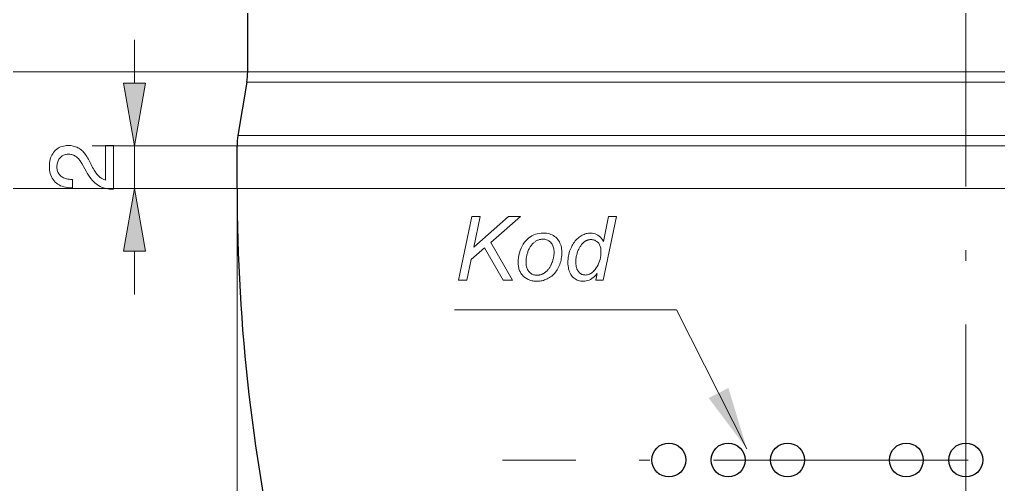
# Model space of a CAD drawing. Extents: x 0 to 297, y 0 to 420.
# Drawn here: x 56.05 to 102.19, y 152.57 to 174.48 of the extents above; entities that cross this region are included whole.
import ezdxf

# ---------------------------------------------------------------- set-up
doc = ezdxf.new("R2010")
doc.units = 0
doc.linetypes.add('DASHDOT', pattern=[18.5, 12, -3, 0.5, -3])

msp = doc.modelspace()

# ---------------------------------------------------------------- linework, layer by layer
at = {"linetype": 'DASHDOT', "lineweight": 13}
for p, q in [((100.649, 400.617), (100.649, 142.002)), ((119.261, 153.723), (78.808, 153.723))]:
    msp.add_line(p, q, dxfattribs=at)
at = {"lineweight": 30}
msp.add_line((66.799, 172.023), (66.799, 280.223), dxfattribs=at)
at = {"lineweight": 13, "ltscale": 0.051139}
for p, q in [((61.468, 171.478), (61.468, 173.523)), ((61.468, 161.523), (61.468, 163.569))]:
    msp.add_line(p, q, dxfattribs=at)
at = {"lineweight": 13}
for p, q in [((66.799, 172.023), (45.568, 172.023)), ((66.799, 172.023), (45.578, 172.023)), ((134.499, 172.023), (70.943, 172.023)), ((134.54, 171.531), (70.907, 171.531)), ((134.959, 169.016), (70.54, 169.016)), ((134.999, 168.523), (70.504, 168.523)), ((66.299, 166.523), (66.299, 114.974)), ((134.999, 166.523), (70.504, 166.523))]:
    msp.add_line(p, q, dxfattribs=at)
at = {"lineweight": 13, "ltscale": 0.103596}
msp.add_line((70.943, 172.023), (66.799, 172.023), dxfattribs=at)
at = {"lineweight": 30, "ltscale": 0.063738}
msp.add_line((66.759, 171.531), (66.34, 169.016), dxfattribs=at)
at = {"lineweight": 13, "ltscale": 0.10372}
msp.add_line((70.907, 171.531), (66.759, 171.531), dxfattribs=at)
at = {"lineweight": 13, "ltscale": 0.105001}
msp.add_line((70.54, 169.016), (66.34, 169.016), dxfattribs=at)
at = {"lineweight": 13, "ltscale": 0.17079}
for p, q in [((66.299, 168.523), (59.468, 168.523)), ((66.299, 166.523), (59.468, 166.523))]:
    msp.add_line(p, q, dxfattribs=at)
at = {"lineweight": 13, "ltscale": 0.05}
msp.add_line((61.468, 166.523), (61.468, 168.523), dxfattribs=at)
at = {"lineweight": 13, "ltscale": 0.105126}
for p, q in [((70.504, 168.523), (66.299, 168.523)), ((70.504, 166.523), (66.299, 166.523))]:
    msp.add_line(p, q, dxfattribs=at)
at = {"lineweight": 30, "ltscale": 0.05}
msp.add_line((66.299, 166.523), (66.299, 168.523), dxfattribs=at)
at = {"lineweight": 13, "ltscale": 0.335209}
msp.add_line((66.299, 166.523), (52.891, 166.523), dxfattribs=at)
at = {"lineweight": 13}
for points in [[(60.947, 171.478), (61.468, 168.523), (61.989, 171.478)], [(60.468, 166.487), (60.455, 166.487), (60.367, 166.489), (60.283, 166.495), (60.201, 166.505), (60.123, 166.52), (60.047, 166.538), (59.974, 166.561), (59.904, 166.588), (59.837, 166.619), (59.773, 166.654), (59.712, 166.693), (59.652, 166.738), (59.593, 166.789), (59.533, 166.847), (59.474, 166.912), (59.415, 166.983), (59.356, 167.061), (59.297, 167.146), (59.238, 167.237), (59.179, 167.335), (59.12, 167.439), (58.981, 167.695), (58.956, 167.739), (58.93, 167.782), (58.904, 167.821), (58.877, 167.859), (58.849, 167.893), (58.821, 167.926), (58.792, 167.955), (58.763, 167.983), (58.733, 168.007), (58.702, 168.03), (58.67, 168.05), (58.638, 168.068), (58.604, 168.084), (58.569, 168.097), (58.534, 168.109), (58.497, 168.118), (58.459, 168.126), (58.42, 168.131), (58.38, 168.134), (58.338, 168.135), (58.292, 168.134), (58.247, 168.129), (58.204, 168.12), (58.162, 168.109), (58.123, 168.094), (58.085, 168.076), (58.05, 168.055), (58.016, 168.031), (57.984, 168.003), (57.954, 167.972), (57.926, 167.938), (57.901, 167.902), (57.879, 167.864), (57.86, 167.823), (57.844, 167.781), (57.83, 167.736), (57.82, 167.689), (57.813, 167.64), (57.809, 167.588), (57.807, 167.534), (57.809, 167.481), (57.814, 167.43), (57.824, 167.382), (57.837, 167.335), (57.853, 167.291), (57.874, 167.249), (57.898, 167.21), (57.926, 167.173), (57.957, 167.138), (57.993, 167.105), (58.031, 167.076), (58.072, 167.049), (58.116, 167.025), (58.163, 167.005), (58.213, 166.988), (58.265, 166.973), (58.32, 166.962), (58.378, 166.955), (58.439, 166.95), (58.503, 166.948), (58.539, 166.948), (58.539, 166.556), (58.477, 166.556), (58.385, 166.559), (58.296, 166.567), (58.211, 166.58), (58.13, 166.599), (58.052, 166.624), (57.979, 166.653), (57.91, 166.688), (57.845, 166.729), (57.783, 166.775), (57.726, 166.826), (57.673, 166.882), (57.626, 166.942), (57.584, 167.005), (57.548, 167.073), (57.518, 167.144), (57.493, 167.219), (57.474, 167.298), (57.46, 167.381), (57.451, 167.467), (57.449, 167.558), (57.451, 167.644), (57.459, 167.728), (57.471, 167.808), (57.488, 167.885), (57.51, 167.958), (57.537, 168.028), (57.57, 168.094), (57.607, 168.157), (57.648, 168.217), (57.695, 168.273), (57.746, 168.325), (57.8, 168.372), (57.857, 168.413), (57.917, 168.448), (57.98, 168.478), (58.047, 168.503), (58.116, 168.522), (58.188, 168.535), (58.264, 168.544), (58.343, 168.546), (58.404, 168.545), (58.463, 168.54), (58.522, 168.532), (58.578, 168.521), (58.633, 168.506), (58.687, 168.489), (58.739, 168.468), (58.789, 168.444), (58.838, 168.417), (58.885, 168.386), (58.931, 168.352), (58.976, 168.315), (59.02, 168.275), (59.062, 168.231), (59.103, 168.184), (59.143, 168.133), (59.181, 168.079), (59.218, 168.022), (59.254, 167.961), (59.289, 167.897), (59.418, 167.644), (59.455, 167.574), (59.491, 167.508), (59.527, 167.446), (59.562, 167.388), (59.596, 167.334), (59.63, 167.285), (59.663, 167.239), (59.695, 167.197), (59.726, 167.16), (59.757, 167.126), (59.788, 167.096), (59.819, 167.068), (59.851, 167.042), (59.884, 167.018), (59.918, 166.996), (59.952, 166.976), (59.987, 166.959), (60.023, 166.943), (60.059, 166.93), (60.097, 166.919), (60.097, 168.546), (60.468, 168.546)], [(61.989, 163.569), (61.468, 166.523), (60.947, 163.569)], [(76.736, 162.195), (77.362, 165.195), (77.763, 165.195), (77.463, 163.751), (79.092, 165.195), (79.656, 165.195), (78.263, 163.974), (79.284, 162.195), (78.836, 162.195), (77.97, 163.716), (77.342, 163.169), (77.137, 162.195)], [(83.28, 162.511), (83.217, 162.441), (83.152, 162.379), (83.088, 162.325), (83.022, 162.277), (82.956, 162.237), (82.89, 162.205), (82.822, 162.179), (82.755, 162.161), (82.686, 162.15), (82.617, 162.146), (82.557, 162.149), (82.498, 162.155), (82.441, 162.167), (82.387, 162.183), (82.334, 162.203), (82.284, 162.228), (82.235, 162.258), (82.189, 162.292), (82.145, 162.331), (82.103, 162.374), (82.064, 162.422), (82.029, 162.474), (81.998, 162.53), (81.971, 162.59), (81.949, 162.654), (81.93, 162.722), (81.916, 162.795), (81.905, 162.871), (81.899, 162.952), (81.897, 163.036), (81.899, 163.115), (81.904, 163.193), (81.912, 163.268), (81.923, 163.343), (81.938, 163.416), (81.956, 163.488), (81.977, 163.559), (82.001, 163.628), (82.029, 163.696), (82.06, 163.762), (82.093, 163.826), (82.128, 163.887), (82.165, 163.944), (82.203, 163.998), (82.243, 164.049), (82.284, 164.097), (82.328, 164.141), (82.372, 164.182), (82.419, 164.22), (82.467, 164.254), (82.516, 164.285), (82.565, 164.313), (82.614, 164.338), (82.663, 164.359), (82.712, 164.377), (82.761, 164.392), (82.81, 164.403), (82.859, 164.411), (82.908, 164.416), (82.957, 164.418), (83.036, 164.414), (83.111, 164.402), (83.182, 164.383), (83.25, 164.355), (83.313, 164.32), (83.372, 164.277), (83.427, 164.226), (83.478, 164.168), (83.526, 164.101), (83.569, 164.027), (83.815, 165.195), (84.183, 165.195), (83.557, 162.195), (83.215, 162.195)], [(79.55, 163.02), (79.554, 163.145), (79.565, 163.266), (79.584, 163.382), (79.61, 163.494), (79.644, 163.602), (79.685, 163.705), (79.733, 163.804), (79.79, 163.898), (79.853, 163.988), (79.924, 164.074), (79.988, 164.139), (80.056, 164.198), (80.127, 164.249), (80.202, 164.294), (80.281, 164.332), (80.364, 164.363), (80.451, 164.387), (80.542, 164.404), (80.636, 164.414), (80.735, 164.418), (80.812, 164.415), (80.886, 164.408), (80.957, 164.396), (81.025, 164.378), (81.09, 164.356), (81.151, 164.329), (81.21, 164.297), (81.266, 164.261), (81.319, 164.219), (81.368, 164.172), (81.414, 164.121), (81.455, 164.067), (81.491, 164.009), (81.522, 163.948), (81.548, 163.884), (81.57, 163.816), (81.587, 163.744), (81.599, 163.669), (81.606, 163.591), (81.609, 163.509), (81.607, 163.435), (81.603, 163.361), (81.595, 163.289), (81.584, 163.218), (81.571, 163.148), (81.554, 163.079), (81.534, 163.01), (81.512, 162.943), (81.486, 162.877), (81.457, 162.812), (81.426, 162.749), (81.391, 162.689), (81.355, 162.633), (81.316, 162.579), (81.274, 162.528), (81.229, 162.48), (81.182, 162.435), (81.133, 162.393), (81.081, 162.354), (81.026, 162.318), (80.97, 162.286), (80.913, 162.256), (80.856, 162.231), (80.798, 162.208), (80.74, 162.189), (80.68, 162.174), (80.621, 162.162), (80.56, 162.153), (80.5, 162.148), (80.438, 162.146), (80.388, 162.147), (80.338, 162.151), (80.29, 162.156), (80.242, 162.164), (80.196, 162.173), (80.15, 162.185), (80.105, 162.199), (80.062, 162.216), (80.019, 162.234), (79.977, 162.255), (79.936, 162.277), (79.897, 162.302), (79.861, 162.328), (79.826, 162.356), (79.793, 162.386), (79.763, 162.417), (79.734, 162.451), (79.707, 162.486), (79.682, 162.523), (79.659, 162.562), (79.639, 162.602), (79.62, 162.644), (79.604, 162.686), (79.589, 162.73), (79.577, 162.776), (79.567, 162.822), (79.56, 162.87), (79.554, 162.919), (79.551, 162.969)], [(79.92, 163.057), (79.922, 162.997), (79.926, 162.94), (79.934, 162.886), (79.944, 162.835), (79.957, 162.787), (79.973, 162.742), (79.993, 162.7), (80.015, 162.661), (80.04, 162.625), (80.068, 162.591), (80.098, 162.561), (80.13, 162.534), (80.163, 162.51), (80.198, 162.49), (80.235, 162.472), (80.273, 162.458), (80.313, 162.447), (80.354, 162.439), (80.398, 162.434), (80.442, 162.433), (80.466, 162.433), (80.49, 162.435), (80.513, 162.437), (80.537, 162.44), (80.56, 162.445), (80.584, 162.45), (80.607, 162.456), (80.631, 162.464), (80.654, 162.472), (80.677, 162.481), (80.701, 162.491), (80.723, 162.502), (80.746, 162.514), (80.768, 162.527), (80.79, 162.542), (80.812, 162.557), (80.833, 162.573), (80.854, 162.59), (80.874, 162.608), (80.894, 162.627), (80.914, 162.647), (80.933, 162.668), (80.952, 162.689), (80.97, 162.71), (80.987, 162.732), (81.004, 162.755), (81.02, 162.778), (81.036, 162.802), (81.051, 162.826), (81.065, 162.851), (81.079, 162.877), (81.092, 162.902), (81.105, 162.929), (81.117, 162.955), (81.129, 162.982), (81.14, 163.009), (81.151, 163.037), (81.161, 163.065), (81.17, 163.094), (81.179, 163.122), (81.191, 163.163), (81.202, 163.203), (81.211, 163.242), (81.219, 163.282), (81.226, 163.321), (81.232, 163.36), (81.237, 163.398), (81.24, 163.436), (81.242, 163.474), (81.242, 163.511), (81.241, 163.569), (81.236, 163.624), (81.229, 163.676), (81.219, 163.726), (81.205, 163.773), (81.189, 163.817), (81.17, 163.859), (81.147, 163.898), (81.122, 163.935), (81.094, 163.969), (81.063, 164), (81.031, 164.027), (80.998, 164.052), (80.963, 164.073), (80.926, 164.091), (80.888, 164.105), (80.849, 164.117), (80.807, 164.125), (80.765, 164.13), (80.72, 164.131), (80.686, 164.13), (80.652, 164.128), (80.619, 164.124), (80.586, 164.118), (80.554, 164.111), (80.523, 164.101), (80.492, 164.091), (80.462, 164.078), (80.432, 164.064), (80.403, 164.048), (80.375, 164.031), (80.347, 164.012), (80.32, 163.992), (80.293, 163.97), (80.267, 163.946), (80.241, 163.921), (80.216, 163.895), (80.192, 163.867), (80.168, 163.837), (80.144, 163.806), (80.122, 163.773), (80.101, 163.74), (80.081, 163.705), (80.062, 163.67), (80.044, 163.633), (80.028, 163.596), (80.013, 163.557), (79.999, 163.517), (79.986, 163.476), (79.975, 163.434), (79.964, 163.393), (79.955, 163.352), (79.947, 163.312), (79.94, 163.272), (79.934, 163.234), (79.929, 163.197), (79.925, 163.161), (79.922, 163.125), (79.921, 163.091)], [(82.265, 163.106), (82.266, 163.062), (82.267, 163.019), (82.27, 162.978), (82.273, 162.94), (82.277, 162.903), (82.282, 162.868), (82.288, 162.835), (82.294, 162.804), (82.302, 162.775), (82.31, 162.748), (82.32, 162.722), (82.331, 162.697), (82.343, 162.673), (82.357, 162.65), (82.371, 162.628), (82.387, 162.607), (82.405, 162.586), (82.423, 162.567), (82.443, 162.548), (82.464, 162.53), (82.486, 162.513), (82.509, 162.499), (82.533, 162.486), (82.558, 162.474), (82.583, 162.465), (82.61, 162.457), (82.637, 162.451), (82.665, 162.447), (82.694, 162.444), (82.724, 162.443), (82.774, 162.446), (82.823, 162.453), (82.871, 162.467), (82.918, 162.485), (82.964, 162.508), (83.009, 162.537), (83.053, 162.571), (83.096, 162.611), (83.139, 162.655), (83.18, 162.705), (83.232, 162.776), (83.279, 162.851), (83.32, 162.928), (83.356, 163.009), (83.386, 163.094), (83.411, 163.181), (83.43, 163.272), (83.443, 163.366), (83.452, 163.464), (83.454, 163.564), (83.453, 163.615), (83.449, 163.663), (83.442, 163.709), (83.433, 163.753), (83.421, 163.794), (83.406, 163.833), (83.388, 163.87), (83.368, 163.905), (83.345, 163.937), (83.319, 163.968), (83.292, 163.995), (83.263, 164.02), (83.232, 164.042), (83.2, 164.061), (83.167, 164.077), (83.132, 164.09), (83.096, 164.1), (83.059, 164.107), (83.02, 164.111), (82.98, 164.113), (82.953, 164.112), (82.927, 164.11), (82.902, 164.108), (82.877, 164.103), (82.853, 164.098), (82.829, 164.092), (82.805, 164.084), (82.782, 164.075), (82.759, 164.065), (82.737, 164.054), (82.715, 164.041), (82.693, 164.026), (82.672, 164.01), (82.65, 163.993), (82.628, 163.973), (82.607, 163.952), (82.585, 163.93), (82.563, 163.906), (82.542, 163.88), (82.52, 163.852), (82.499, 163.823), (82.479, 163.792), (82.459, 163.76), (82.44, 163.726), (82.421, 163.691), (82.403, 163.654), (82.386, 163.615), (82.37, 163.575), (82.354, 163.534), (82.339, 163.491), (82.325, 163.448), (82.313, 163.405), (82.302, 163.364), (82.292, 163.324), (82.284, 163.285), (82.277, 163.247), (82.272, 163.21), (82.268, 163.174), (82.266, 163.14)]]:
    msp.add_lwpolyline(points, close=True, dxfattribs=at)
msp.add_lwpolyline([(90.333, 154.246), (87.007, 160.807), (76.55, 160.807)], dxfattribs=at)
at = {"lineweight": 30}
for centre in [(86.649, 153.723), (89.449, 153.723), (92.249, 153.723), (97.849, 153.723), (100.649, 153.723)]:
    msp.add_circle(centre, 0.8, dxfattribs=at)
for centre, radius, start, end in [((63.799, 172.023), 3, 350.5503, 0), ((69.299, 168.523), 3, 170.5503, 180), ((151.299, 166.523), 85, 180.00001, 193.12397)]:
    msp.add_arc(centre, radius, start, end, dxfattribs=at)
at = {"lineweight": 13}
for points in [[(60.947, 171.478), (61.468, 168.523), (60.947, 171.478), (61.989, 171.478)], [(61.989, 163.569), (61.468, 166.523), (61.989, 163.569), (60.947, 163.569)], [(88.532, 156.646), (90.333, 154.246), (89.461, 157.117)]]:
    msp.add_solid(points, dxfattribs=at)

doc.saveas('drawing.dxf')
